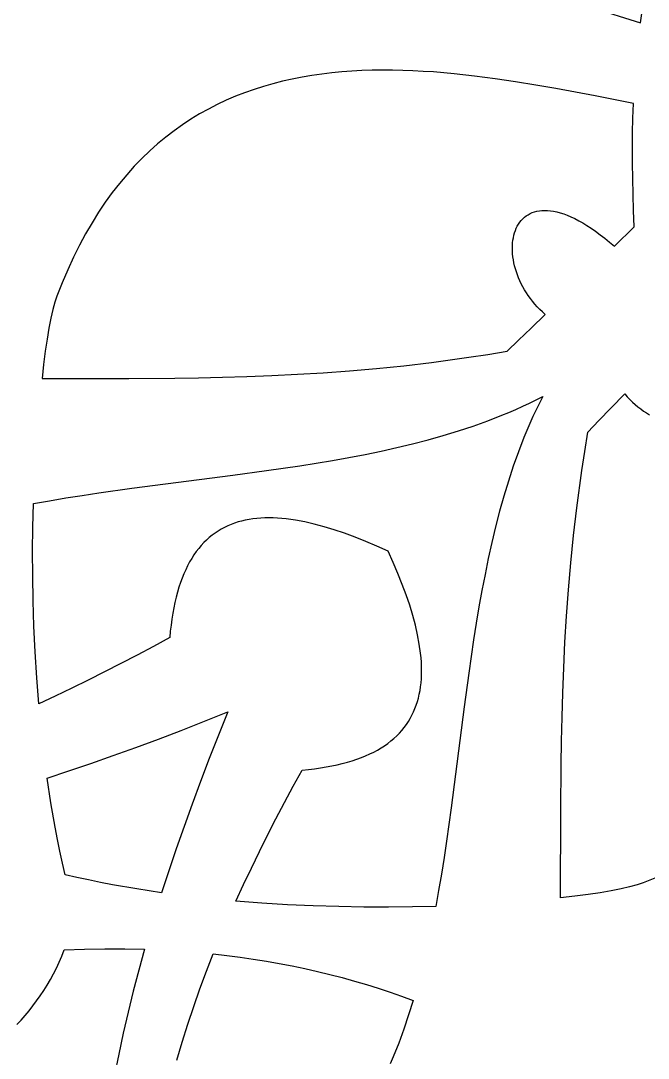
# Model space of a CAD drawing. Extents: x -61 to 56, y 12 to 129.
# Drawn here: x 17.97 to 28.82, y 88.53 to 106.46 of the extents above; entities that cross this region are included whole.
import ezdxf

# ---------------------------------------------------------------- set-up
doc = ezdxf.new("R2010")
doc.units = 0
doc.header["$MEASUREMENT"] = 0
doc.layers.add('LAYER_1', color=18, linetype='CONTINUOUS')

msp = doc.modelspace()

# ---------------------------------------------------------------- linework, layer by layer
at = {"layer": 'LAYER_1'}
for points in [[(27.842, 106.686), (28.689, 106.421), (28.731, 106.703)], [(27.842, 106.686), (28.689, 106.421), (28.731, 106.703)], [(28.966, 91.655), (28.734, 91.563), (28.629, 91.528), (28.502, 91.493), (28.353, 91.459), (28.182, 91.425), (27.991, 91.393), (27.782, 91.363), (27.554, 91.334), (27.308, 91.307), (27.312, 92.807), (27.317, 93.601), (27.323, 94.01), (27.332, 94.426), (27.344, 94.85), (27.361, 95.282), (27.383, 95.722), (27.41, 96.17), (27.443, 96.627), (27.483, 97.091), (27.53, 97.564), (27.586, 98.045), (27.677, 98.691), (27.727, 99.019), (27.781, 99.351), (27.97, 99.55), (28.179, 99.766), (28.417, 100.011), (28.46, 99.962), (28.505, 99.916), (28.55, 99.871), (28.597, 99.829), (28.645, 99.79), (28.694, 99.752), (28.743, 99.716), (28.793, 99.683), (28.844, 99.652)], [(28.966, 91.655), (28.734, 91.563), (28.629, 91.528), (28.502, 91.493), (28.353, 91.459), (28.182, 91.425), (27.991, 91.393), (27.782, 91.363), (27.554, 91.334), (27.308, 91.307), (27.312, 92.807), (27.317, 93.601), (27.323, 94.01), (27.332, 94.426), (27.344, 94.85), (27.361, 95.282), (27.383, 95.722), (27.41, 96.17), (27.443, 96.627), (27.483, 97.091), (27.53, 97.564), (27.586, 98.045), (27.677, 98.691), (27.727, 99.019), (27.781, 99.351), (27.97, 99.55), (28.179, 99.766), (28.417, 100.011), (28.46, 99.962), (28.505, 99.916), (28.55, 99.871), (28.597, 99.829), (28.645, 99.79), (28.694, 99.752), (28.743, 99.716), (28.793, 99.683), (28.844, 99.652)], [(17.905, 89.117), (17.976, 89.194), (18.046, 89.272), (18.114, 89.354), (18.18, 89.437), (18.245, 89.524), (18.307, 89.612), (18.368, 89.703), (18.426, 89.797), (18.482, 89.892), (18.535, 89.99), (18.586, 90.091), (18.634, 90.193), (18.68, 90.298), (18.723, 90.405), (19.074, 90.419), (19.423, 90.426), (19.769, 90.426), (20.112, 90.419), (20.011, 90.055), (19.916, 89.692), (19.827, 89.329), (19.743, 88.966), (19.664, 88.605), (19.591, 88.246)], [(17.905, 89.117), (17.976, 89.194), (18.046, 89.272), (18.114, 89.354), (18.18, 89.437), (18.245, 89.524), (18.307, 89.612), (18.368, 89.703), (18.426, 89.797), (18.482, 89.892), (18.535, 89.99), (18.586, 90.091), (18.634, 90.193), (18.68, 90.298), (18.723, 90.405), (19.074, 90.419), (19.423, 90.426), (19.769, 90.426), (20.112, 90.419), (20.011, 90.055), (19.916, 89.692), (19.827, 89.329), (19.743, 88.966), (19.664, 88.605), (19.591, 88.246)], [(20.669, 88.499), (20.761, 88.812), (20.858, 89.121), (20.961, 89.429), (21.069, 89.733), (21.182, 90.036), (21.3, 90.336), (21.533, 90.31), (21.763, 90.281), (21.992, 90.248), (22.218, 90.212), (22.442, 90.172), (22.664, 90.129), (22.883, 90.083), (23.101, 90.034), (23.316, 89.982), (23.529, 89.927), (23.74, 89.868), (23.948, 89.807), (24.154, 89.742), (24.357, 89.675), (24.558, 89.605), (24.756, 89.532), (24.679, 89.282), (24.596, 89.035), (24.507, 88.794), (24.412, 88.557), (24.362, 88.44)], [(20.669, 88.499), (20.761, 88.812), (20.858, 89.121), (20.961, 89.429), (21.069, 89.733), (21.182, 90.036), (21.3, 90.336), (21.533, 90.31), (21.763, 90.281), (21.992, 90.248), (22.218, 90.212), (22.442, 90.172), (22.664, 90.129), (22.883, 90.083), (23.101, 90.034), (23.316, 89.982), (23.529, 89.927), (23.74, 89.868), (23.948, 89.807), (24.154, 89.742), (24.357, 89.675), (24.558, 89.605), (24.756, 89.532), (24.679, 89.282), (24.596, 89.035), (24.507, 88.794), (24.412, 88.557), (24.362, 88.44)]]:
    msp.add_lwpolyline(points, dxfattribs=at)
for points in [[(28.579, 102.897), (28.568, 103.18), (28.56, 103.457), (28.554, 103.731), (28.551, 103.999), (28.55, 104.264), (28.553, 104.523), (28.558, 104.779), (28.566, 105.031), (27.906, 105.16), (27.568, 105.224), (27.225, 105.287), (26.878, 105.348), (26.528, 105.405), (26.175, 105.458), (25.821, 105.504), (25.465, 105.543), (25.288, 105.559), (25.11, 105.574), (24.932, 105.585), (24.754, 105.595), (24.577, 105.601), (24.4, 105.605), (24.223, 105.605), (24.047, 105.603), (23.871, 105.597), (23.696, 105.588), (23.522, 105.575), (23.349, 105.558), (23.177, 105.538), (23.006, 105.513), (22.835, 105.485), (22.667, 105.452), (22.499, 105.414), (22.333, 105.372), (22.168, 105.325), (22.005, 105.273), (21.843, 105.216), (21.683, 105.154), (21.525, 105.086), (21.369, 105.013), (21.215, 104.934), (21.063, 104.849), (20.913, 104.759), (20.766, 104.662), (20.621, 104.559), (20.478, 104.449), (20.338, 104.333), (20.2, 104.21), (20.065, 104.081), (19.933, 103.944), (19.803, 103.8), (19.677, 103.649), (19.554, 103.49), (19.433, 103.324), (19.316, 103.15), (19.203, 102.968), (19.092, 102.778), (18.986, 102.58), (18.882, 102.373), (18.783, 102.158), (18.687, 101.934), (18.595, 101.702), (18.559, 101.597), (18.525, 101.47), (18.49, 101.321), (18.457, 101.15), (18.425, 100.96), (18.395, 100.75), (18.366, 100.522), (18.339, 100.277), (19.839, 100.28), (20.633, 100.285), (21.042, 100.291), (21.458, 100.3), (21.882, 100.312), (22.314, 100.329), (22.754, 100.351), (23.202, 100.378), (23.659, 100.411), (24.123, 100.451), (24.595, 100.498), (25.076, 100.554), (25.723, 100.645), (26.051, 100.695), (26.383, 100.749), (26.582, 100.938), (26.798, 101.147), (27.043, 101.385), (26.994, 101.428), (26.948, 101.473), (26.903, 101.518), (26.861, 101.565), (26.821, 101.613), (26.784, 101.662), (26.748, 101.711), (26.715, 101.761), (26.684, 101.812), (26.655, 101.863), (26.628, 101.915), (26.603, 101.967), (26.581, 102.019), (26.56, 102.071), (26.542, 102.123), (26.526, 102.175), (26.512, 102.227), (26.5, 102.278), (26.491, 102.329), (26.483, 102.38), (26.478, 102.43), (26.474, 102.479), (26.473, 102.528), (26.474, 102.575), (26.478, 102.622), (26.483, 102.667), (26.49, 102.711), (26.5, 102.754), (26.512, 102.795), (26.525, 102.835), (26.541, 102.873), (26.559, 102.91), (26.58, 102.944), (26.602, 102.977), (26.626, 103.008), (26.653, 103.036), (26.681, 103.063), (26.712, 103.087), (26.745, 103.108), (26.779, 103.127), (26.816, 103.144), (26.855, 103.158), (26.897, 103.168), (26.94, 103.176), (26.985, 103.181), (27.033, 103.183), (27.082, 103.181), (27.134, 103.176), (27.187, 103.168), (27.243, 103.156), (27.301, 103.141), (27.361, 103.122), (27.422, 103.099), (27.486, 103.071), (27.552, 103.04), (27.621, 103.005), (27.691, 102.966), (27.763, 102.922), (27.837, 102.874), (27.913, 102.821), (27.992, 102.763), (28.072, 102.701), (28.155, 102.634), (28.239, 102.562)], [(28.579, 102.897), (28.568, 103.18), (28.56, 103.457), (28.554, 103.731), (28.551, 103.999), (28.55, 104.264), (28.553, 104.523), (28.558, 104.779), (28.566, 105.031), (27.906, 105.16), (27.568, 105.224), (27.225, 105.287), (26.878, 105.348), (26.528, 105.405), (26.175, 105.458), (25.821, 105.504), (25.465, 105.543), (25.288, 105.559), (25.11, 105.574), (24.932, 105.585), (24.754, 105.595), (24.577, 105.601), (24.4, 105.605), (24.223, 105.605), (24.047, 105.603), (23.871, 105.597), (23.696, 105.588), (23.522, 105.575), (23.349, 105.558), (23.177, 105.538), (23.006, 105.513), (22.835, 105.485), (22.667, 105.452), (22.499, 105.414), (22.333, 105.372), (22.168, 105.325), (22.005, 105.273), (21.843, 105.216), (21.683, 105.154), (21.525, 105.086), (21.369, 105.013), (21.215, 104.934), (21.063, 104.849), (20.913, 104.759), (20.766, 104.662), (20.621, 104.559), (20.478, 104.449), (20.338, 104.333), (20.2, 104.21), (20.065, 104.081), (19.933, 103.944), (19.803, 103.8), (19.677, 103.649), (19.554, 103.49), (19.433, 103.324), (19.316, 103.15), (19.203, 102.968), (19.092, 102.778), (18.986, 102.58), (18.882, 102.373), (18.783, 102.158), (18.687, 101.934), (18.595, 101.702), (18.559, 101.597), (18.525, 101.47), (18.49, 101.321), (18.457, 101.15), (18.425, 100.96), (18.395, 100.75), (18.366, 100.522), (18.339, 100.277), (19.839, 100.28), (20.633, 100.285), (21.042, 100.291), (21.458, 100.3), (21.882, 100.312), (22.314, 100.329), (22.754, 100.351), (23.202, 100.378), (23.659, 100.411), (24.123, 100.451), (24.595, 100.498), (25.076, 100.554), (25.723, 100.645), (26.051, 100.695), (26.383, 100.749), (26.582, 100.938), (26.798, 101.147), (27.043, 101.385), (26.994, 101.428), (26.948, 101.473), (26.903, 101.518), (26.861, 101.565), (26.821, 101.613), (26.784, 101.662), (26.748, 101.711), (26.715, 101.761), (26.684, 101.812), (26.655, 101.863), (26.628, 101.915), (26.603, 101.967), (26.581, 102.019), (26.56, 102.071), (26.542, 102.123), (26.526, 102.175), (26.512, 102.227), (26.5, 102.278), (26.491, 102.329), (26.483, 102.38), (26.478, 102.43), (26.474, 102.479), (26.473, 102.528), (26.474, 102.575), (26.478, 102.622), (26.483, 102.667), (26.49, 102.711), (26.5, 102.754), (26.512, 102.795), (26.525, 102.835), (26.541, 102.873), (26.559, 102.91), (26.58, 102.944), (26.602, 102.977), (26.626, 103.008), (26.653, 103.036), (26.681, 103.063), (26.712, 103.087), (26.745, 103.108), (26.779, 103.127), (26.816, 103.144), (26.855, 103.158), (26.897, 103.168), (26.94, 103.176), (26.985, 103.181), (27.033, 103.183), (27.082, 103.181), (27.134, 103.176), (27.187, 103.168), (27.243, 103.156), (27.301, 103.141), (27.361, 103.122), (27.422, 103.099), (27.486, 103.071), (27.552, 103.04), (27.621, 103.005), (27.691, 102.966), (27.763, 102.922), (27.837, 102.874), (27.913, 102.821), (27.992, 102.763), (28.072, 102.701), (28.155, 102.634), (28.239, 102.562)], [(24.326, 97.294), (24.326, 97.294), (24.131, 97.381), (23.941, 97.462), (23.754, 97.537), (23.571, 97.604), (23.392, 97.665), (23.218, 97.718), (23.047, 97.764), (22.881, 97.802), (22.72, 97.832), (22.563, 97.853), (22.487, 97.861), (22.411, 97.867), (22.337, 97.87), (22.264, 97.871), (22.193, 97.87), (22.122, 97.867), (22.053, 97.862), (21.985, 97.854), (21.919, 97.844), (21.854, 97.831), (21.79, 97.816), (21.728, 97.799), (21.667, 97.779), (21.607, 97.757), (21.549, 97.733), (21.492, 97.705), (21.437, 97.676), (21.383, 97.643), (21.33, 97.608), (21.28, 97.571), (21.23, 97.53), (21.182, 97.487), (21.136, 97.442), (21.091, 97.393), (21.048, 97.342), (21.006, 97.288), (20.966, 97.231), (20.928, 97.171), (20.891, 97.109), (20.856, 97.043), (20.823, 96.975), (20.791, 96.903), (20.761, 96.829), (20.732, 96.751), (20.706, 96.671), (20.681, 96.587), (20.658, 96.5), (20.636, 96.41), (20.617, 96.317), (20.599, 96.221), (20.583, 96.122), (20.569, 96.019), (20.556, 95.913), (20.546, 95.803), (20.265, 95.65), (19.984, 95.5), (19.702, 95.353), (19.42, 95.208), (19.137, 95.066), (18.853, 94.927), (18.568, 94.791), (18.281, 94.658), (18.246, 95.106), (18.219, 95.553), (18.199, 95.997), (18.185, 96.437), (18.178, 96.871), (18.176, 97.296), (18.18, 97.712), (18.188, 98.116), (18.467, 98.166), (18.749, 98.214), (19.032, 98.259), (19.318, 98.302), (19.894, 98.383), (20.474, 98.459), (21.638, 98.609), (22.218, 98.687), (22.795, 98.771), (23.08, 98.816), (23.365, 98.864), (23.646, 98.914), (23.926, 98.968), (24.203, 99.025), (24.477, 99.085), (24.748, 99.15), (25.016, 99.219), (25.279, 99.293), (25.539, 99.372), (25.795, 99.456), (26.046, 99.546), (26.293, 99.642), (26.414, 99.692), (26.534, 99.744), (26.653, 99.798), (26.77, 99.853), (26.887, 99.911), (27.001, 99.969), (27.001, 99.969), (27.001, 99.969), (26.942, 99.855), (26.885, 99.739), (26.83, 99.621), (26.776, 99.502), (26.724, 99.382), (26.674, 99.261), (26.578, 99.014), (26.488, 98.763), (26.404, 98.507), (26.325, 98.248), (26.251, 97.984), (26.182, 97.716), (26.117, 97.445), (26.057, 97.171), (26, 96.894), (25.946, 96.615), (25.896, 96.333), (25.848, 96.049), (25.803, 95.763), (25.719, 95.187), (25.641, 94.606), (25.491, 93.442), (25.415, 92.862), (25.334, 92.286), (25.291, 92), (25.245, 91.717), (25.198, 91.435), (25.148, 91.156), (24.744, 91.148), (24.328, 91.144), (23.902, 91.146), (23.469, 91.153), (23.029, 91.167), (22.585, 91.187), (22.138, 91.214), (21.69, 91.249), (21.823, 91.536), (21.959, 91.821), (22.098, 92.105), (22.24, 92.388), (22.384, 92.67), (22.532, 92.952), (22.682, 93.233), (22.835, 93.514), (22.945, 93.525), (23.051, 93.537), (23.153, 93.551), (23.253, 93.567), (23.349, 93.585), (23.442, 93.604), (23.532, 93.626), (23.619, 93.649), (23.703, 93.674), (23.783, 93.7), (23.861, 93.729), (23.935, 93.759), (24.007, 93.791), (24.075, 93.824), (24.141, 93.859), (24.203, 93.896), (24.263, 93.934), (24.32, 93.974), (24.374, 94.016), (24.425, 94.059), (24.474, 94.104), (24.519, 94.15), (24.562, 94.198), (24.603, 94.248), (24.64, 94.299), (24.675, 94.351), (24.707, 94.405), (24.737, 94.46), (24.764, 94.517), (24.789, 94.575), (24.811, 94.635), (24.831, 94.696), (24.848, 94.758), (24.863, 94.822), (24.876, 94.887), (24.886, 94.953), (24.894, 95.021), (24.899, 95.09), (24.902, 95.161), (24.903, 95.232), (24.902, 95.305), (24.899, 95.379), (24.893, 95.455), (24.885, 95.531), (24.863, 95.688), (24.833, 95.849), (24.796, 96.015), (24.75, 96.186), (24.697, 96.36), (24.636, 96.539), (24.569, 96.722), (24.494, 96.909), (24.413, 97.099), (24.326, 97.294)], [(24.326, 97.294), (24.326, 97.294), (24.131, 97.381), (23.941, 97.462), (23.754, 97.537), (23.571, 97.604), (23.392, 97.665), (23.218, 97.718), (23.047, 97.764), (22.881, 97.802), (22.72, 97.832), (22.563, 97.853), (22.487, 97.861), (22.411, 97.867), (22.337, 97.87), (22.264, 97.871), (22.193, 97.87), (22.122, 97.867), (22.053, 97.862), (21.985, 97.854), (21.919, 97.844), (21.854, 97.831), (21.79, 97.816), (21.728, 97.799), (21.667, 97.779), (21.607, 97.757), (21.549, 97.733), (21.492, 97.705), (21.437, 97.676), (21.383, 97.643), (21.33, 97.608), (21.28, 97.571), (21.23, 97.53), (21.182, 97.487), (21.136, 97.442), (21.091, 97.393), (21.048, 97.342), (21.006, 97.288), (20.966, 97.231), (20.928, 97.171), (20.891, 97.109), (20.856, 97.043), (20.823, 96.975), (20.791, 96.903), (20.761, 96.829), (20.732, 96.751), (20.706, 96.671), (20.681, 96.587), (20.658, 96.5), (20.636, 96.41), (20.617, 96.317), (20.599, 96.221), (20.583, 96.122), (20.569, 96.019), (20.556, 95.913), (20.546, 95.803), (20.265, 95.65), (19.984, 95.5), (19.702, 95.353), (19.42, 95.208), (19.137, 95.066), (18.853, 94.927), (18.568, 94.791), (18.281, 94.658), (18.246, 95.106), (18.219, 95.553), (18.199, 95.997), (18.185, 96.437), (18.178, 96.871), (18.176, 97.296), (18.18, 97.712), (18.188, 98.116), (18.467, 98.166), (18.749, 98.214), (19.032, 98.259), (19.318, 98.302), (19.894, 98.383), (20.474, 98.459), (21.638, 98.609), (22.218, 98.687), (22.795, 98.771), (23.08, 98.816), (23.365, 98.864), (23.646, 98.914), (23.926, 98.968), (24.203, 99.025), (24.477, 99.085), (24.748, 99.15), (25.016, 99.219), (25.279, 99.293), (25.539, 99.372), (25.795, 99.456), (26.046, 99.546), (26.293, 99.642), (26.414, 99.692), (26.534, 99.744), (26.653, 99.798), (26.77, 99.853), (26.887, 99.911), (27.001, 99.969), (27.001, 99.969), (27.001, 99.969), (26.942, 99.855), (26.885, 99.739), (26.83, 99.621), (26.776, 99.502), (26.724, 99.382), (26.674, 99.261), (26.578, 99.014), (26.488, 98.763), (26.404, 98.507), (26.325, 98.248), (26.251, 97.984), (26.182, 97.716), (26.117, 97.445), (26.057, 97.171), (26, 96.894), (25.946, 96.615), (25.896, 96.333), (25.848, 96.049), (25.803, 95.763), (25.719, 95.187), (25.641, 94.606), (25.491, 93.442), (25.415, 92.862), (25.334, 92.286), (25.291, 92), (25.245, 91.717), (25.198, 91.435), (25.148, 91.156), (24.744, 91.148), (24.328, 91.144), (23.902, 91.146), (23.469, 91.153), (23.029, 91.167), (22.585, 91.187), (22.138, 91.214), (21.69, 91.249), (21.823, 91.536), (21.959, 91.821), (22.098, 92.105), (22.24, 92.388), (22.384, 92.67), (22.532, 92.952), (22.682, 93.233), (22.835, 93.514), (22.945, 93.525), (23.051, 93.537), (23.153, 93.551), (23.253, 93.567), (23.349, 93.585), (23.442, 93.604), (23.532, 93.626), (23.619, 93.649), (23.703, 93.674), (23.783, 93.7), (23.861, 93.729), (23.935, 93.759), (24.007, 93.791), (24.075, 93.824), (24.141, 93.859), (24.203, 93.896), (24.263, 93.934), (24.32, 93.974), (24.374, 94.016), (24.425, 94.059), (24.474, 94.104), (24.519, 94.15), (24.562, 94.198), (24.603, 94.248), (24.64, 94.299), (24.675, 94.351), (24.707, 94.405), (24.737, 94.46), (24.764, 94.517), (24.789, 94.575), (24.811, 94.635), (24.831, 94.696), (24.848, 94.758), (24.863, 94.822), (24.876, 94.887), (24.886, 94.953), (24.894, 95.021), (24.899, 95.09), (24.902, 95.161), (24.903, 95.232), (24.902, 95.305), (24.899, 95.379), (24.893, 95.455), (24.885, 95.531), (24.863, 95.688), (24.833, 95.849), (24.796, 96.015), (24.75, 96.186), (24.697, 96.36), (24.636, 96.539), (24.569, 96.722), (24.494, 96.909), (24.413, 97.099), (24.326, 97.294)], [(18.736, 91.704), (18.736, 91.704), (18.69, 91.906), (18.646, 92.109), (18.604, 92.316), (18.565, 92.524), (18.492, 92.946), (18.425, 93.374), (18.803, 93.498), (19.185, 93.628), (19.57, 93.762), (19.958, 93.902), (20.35, 94.047), (20.746, 94.199), (21.146, 94.356), (21.551, 94.519), (21.551, 94.519), (21.551, 94.519), (21.388, 94.115), (21.23, 93.714), (21.079, 93.318), (20.934, 92.926), (20.794, 92.538), (20.659, 92.153), (20.53, 91.771), (20.406, 91.393), (19.978, 91.46), (19.556, 91.533), (19.347, 91.573), (19.141, 91.614), (18.938, 91.658), (18.736, 91.704)], [(18.736, 91.704), (18.736, 91.704), (18.69, 91.906), (18.646, 92.109), (18.604, 92.316), (18.565, 92.524), (18.492, 92.946), (18.425, 93.374), (18.803, 93.498), (19.185, 93.628), (19.57, 93.762), (19.958, 93.902), (20.35, 94.047), (20.746, 94.199), (21.146, 94.356), (21.551, 94.519), (21.551, 94.519), (21.551, 94.519), (21.388, 94.115), (21.23, 93.714), (21.079, 93.318), (20.934, 92.926), (20.794, 92.538), (20.659, 92.153), (20.53, 91.771), (20.406, 91.393), (19.978, 91.46), (19.556, 91.533), (19.347, 91.573), (19.141, 91.614), (18.938, 91.658), (18.736, 91.704)]]:
    msp.add_lwpolyline(points, close=True, dxfattribs=at)

doc.saveas('drawing.dxf')
